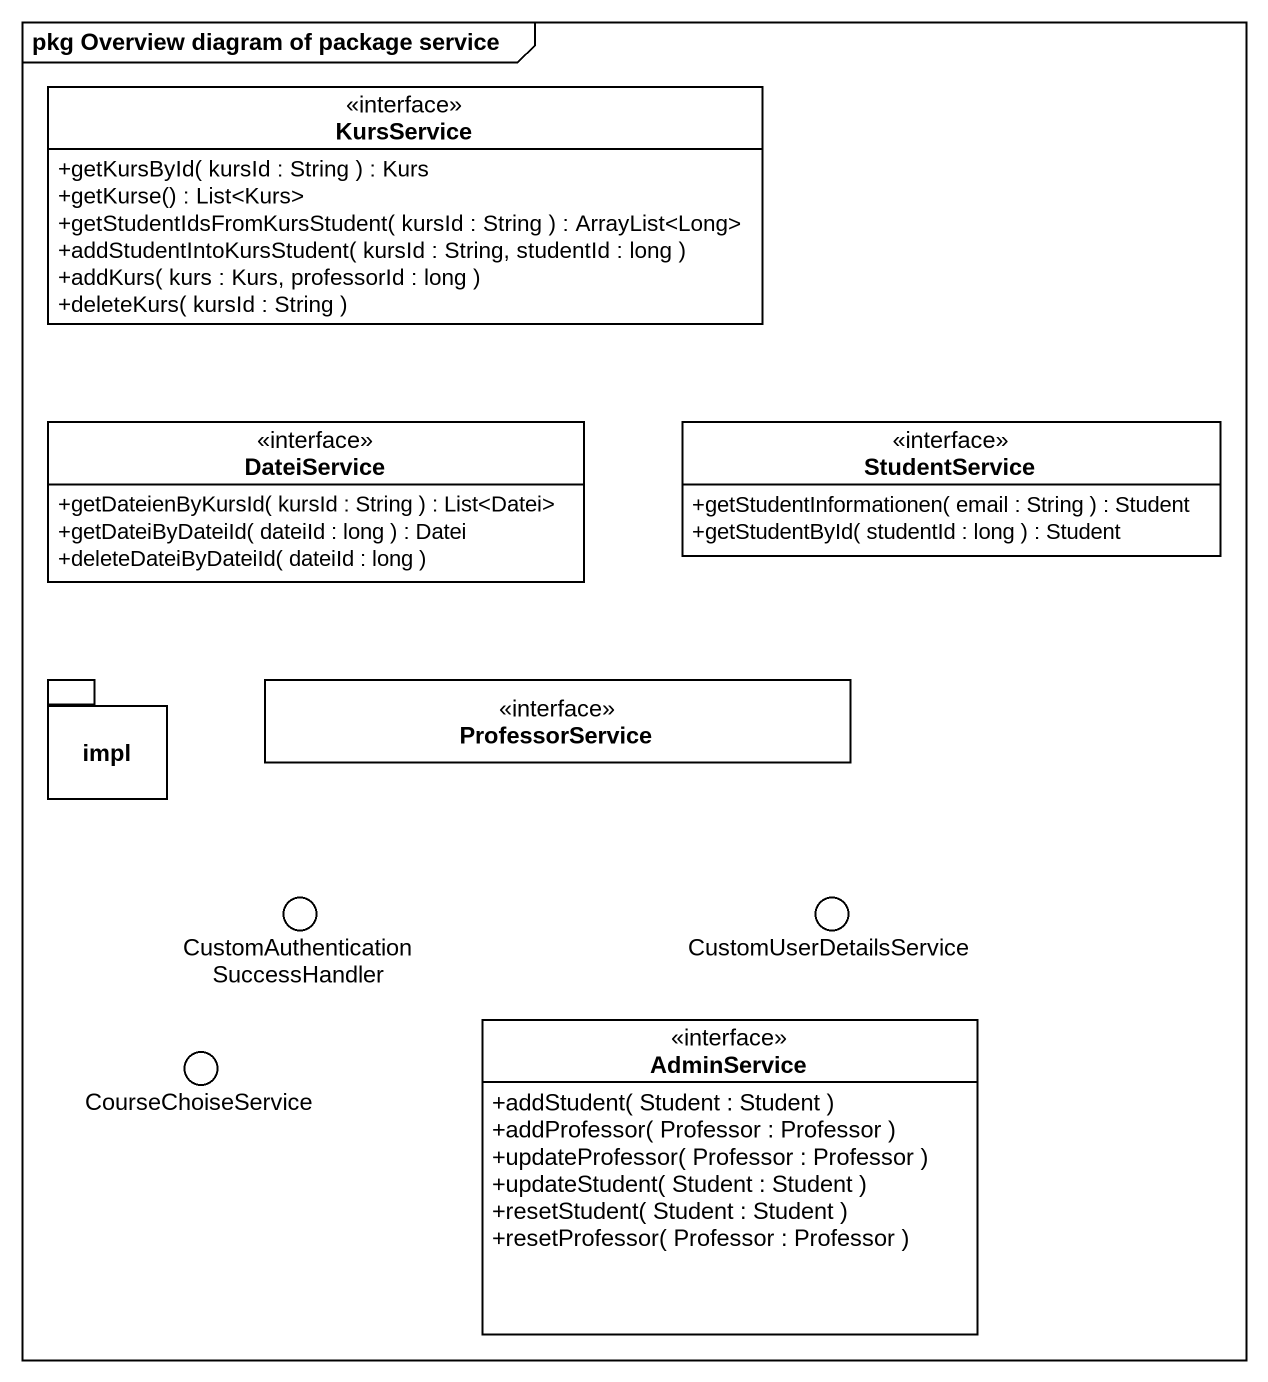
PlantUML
@startuml
mainframe pkg Overview diagram of package service
allowmixing
hide circle
hide empty members
skinparam classAttributeIconSize 0
interface KursService {
  +getKursById( kursId : String ) : Kurs
  +getKurse() : List<Kurs>
  +getStudentIdsFromKursStudent( kursId : String ) : ArrayList<Long>
  +addStudentIntoKursStudent( kursId : String, studentId : long )
  +addKurs( kurs : Kurs, professorId : long )
  +deleteKurs( kursId : String )
}
interface DateiService {
  +getDateienByKursId( kursId : String ) : List<Datei>
  +getDateiByDateiId( dateiId : long ) : Datei
  +deleteDateiByDateiId( dateiId : long )
}
interface StudentService {
  +getStudentInformationen( email : String ) : Student
  +getStudentById( studentId : long ) : Student
}
package impl {
}
interface ProfessorService
() "CustomAuthenticationSuccessHandler" as CustomAuthenticationSuccessH
() CustomUserDetailsService
interface AdminService {
  +addStudent( Student : Student )
  +addProfessor( Professor : Professor )
  +updateProfessor( Professor : Professor )
  +updateStudent( Student : Student )
  +resetStudent( Student : Student )
  +resetProfessor( Professor : Professor )
}
() CourseChoiseService
@enduml
